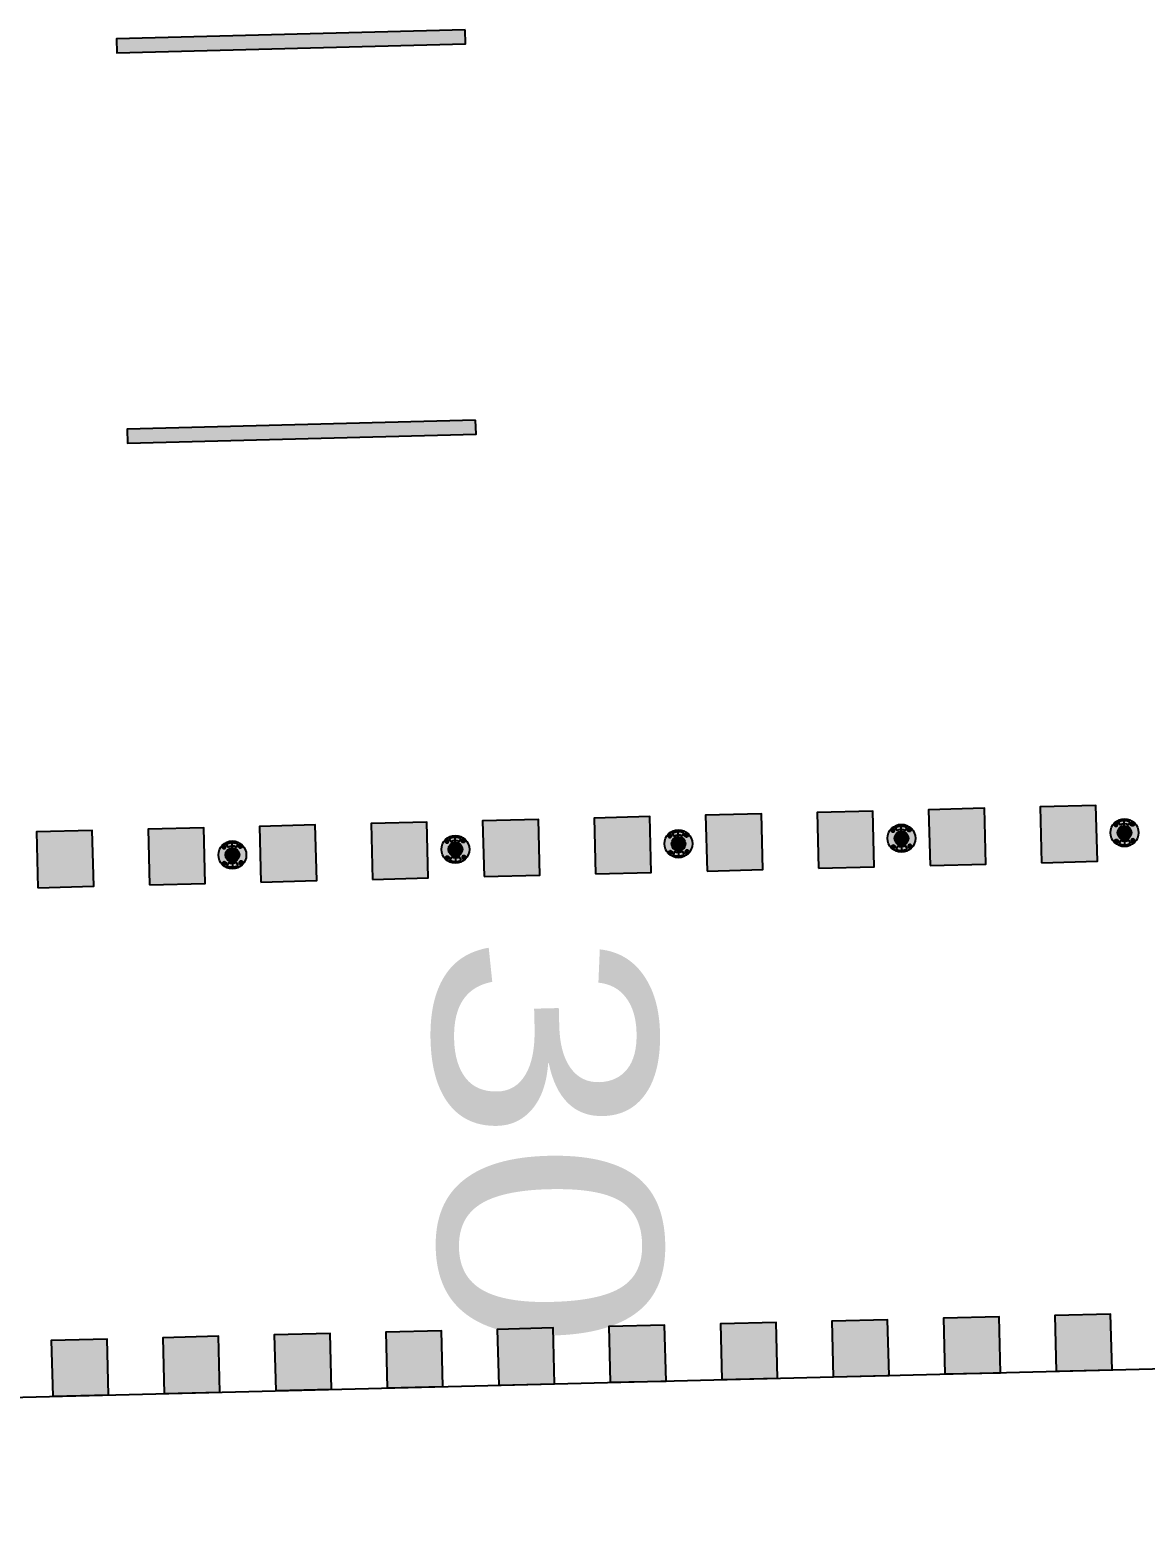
# Model space of a CAD drawing. Header units: metres. Extents: x 668617 to 675126, y 2286318 to 2293677.
# Drawn here: x 669534.01 to 669542.01, y 2287211.24 to 2287221.97 of the extents above; entities that cross this region are included whole.
import ezdxf
from ezdxf.enums import TextEntityAlignment as Align

# ---------------------------------------------------------------- set-up
doc = ezdxf.new("R2010")
doc.units = ezdxf.units.M
doc.header["$MEASUREMENT"] = 0
for name, color, linetype in [('DMTG-B-CuadrosVerdes', 94, 'Continuous'), ('DMTG-M-VIALETON', 92, 'Continuous'), ('DMTG-PB-BANQUETAS', 251, 'Continuous'), ('DMTG-SH-LEYENDA VELOCIDAD', 252, 'Continuous'), ('DMTG-SH-LINEA DISCONTINUA', 252, 'Continuous')]:
    doc.layers.add(name, color=color, linetype=linetype)
doc.styles.add('Arial', font='arial.ttf')

# ---------------------------------------------------------------- blocks, each defined once
blk = doc.blocks.new('*U210')
h = blk.add_hatch(color=256)
h.dxf.hatch_style = 1
h.paths.add_polyline_path([(15.988, 3.636), (16.388, 3.636), (16.388, 4.036), (15.988, 4.036)])
h = blk.add_hatch(color=256)
h.dxf.hatch_style = 1
h.paths.add_polyline_path([(15.988, 3.636), (16.388, 3.636), (16.388, 4.036), (15.988, 4.036)])
h = blk.add_hatch(color=256)
h.dxf.hatch_style = 1
h.paths.add_polyline_path([(16.788, 3.636), (17.188, 3.635), (17.188, 4.035), (16.788, 4.036)])
h = blk.add_hatch(color=256)
h.dxf.hatch_style = 1
h.paths.add_polyline_path([(16.788, 3.636), (17.188, 3.635), (17.188, 4.035), (16.788, 4.036)])
h = blk.add_hatch(color=256)
h.dxf.hatch_style = 1
h.paths.add_polyline_path([(17.588, 3.635), (17.988, 3.635), (17.988, 4.035), (17.588, 4.035)])
h = blk.add_hatch(color=256)
h.dxf.hatch_style = 1
h.paths.add_polyline_path([(17.588, 3.635), (17.988, 3.635), (17.988, 4.035), (17.588, 4.035)])
h = blk.add_hatch(color=256)
h.dxf.hatch_style = 1
h.paths.add_polyline_path([(18.388, 3.634), (18.788, 3.634), (18.788, 4.034), (18.388, 4.034)])
h = blk.add_hatch(color=256)
h.dxf.hatch_style = 1
h.paths.add_polyline_path([(18.388, 3.634), (18.788, 3.634), (18.788, 4.034), (18.388, 4.034)])
h = blk.add_hatch(color=256)
h.dxf.hatch_style = 1
h.paths.add_polyline_path([(19.188, 3.634), (19.588, 3.633), (19.588, 4.033), (19.188, 4.034)])
h = blk.add_hatch(color=256)
h.dxf.hatch_style = 1
h.paths.add_polyline_path([(19.188, 3.634), (19.588, 3.633), (19.588, 4.033), (19.188, 4.034)])
h = blk.add_hatch(color=256)
h.dxf.hatch_style = 1
h.paths.add_polyline_path([(19.988, 3.633), (20.388, 3.633), (20.388, 4.033), (19.988, 4.033)])
h = blk.add_hatch(color=256)
h.dxf.hatch_style = 1
h.paths.add_polyline_path([(19.988, 3.633), (20.388, 3.633), (20.388, 4.033), (19.988, 4.033)])
h = blk.add_hatch(color=256)
h.dxf.hatch_style = 1
h.paths.add_polyline_path([(20.788, 3.632), (21.188, 3.632), (21.188, 4.032), (20.788, 4.032)])
h = blk.add_hatch(color=256)
h.dxf.hatch_style = 1
h.paths.add_polyline_path([(20.788, 3.632), (21.188, 3.632), (21.188, 4.032), (20.788, 4.032)])
h = blk.add_hatch(color=256)
h.dxf.hatch_style = 1
h.paths.add_polyline_path([(21.588, 3.632), (21.988, 3.631), (21.988, 4.031), (21.588, 4.032)])
h = blk.add_hatch(color=256)
h.dxf.hatch_style = 1
h.paths.add_polyline_path([(21.588, 3.632), (21.988, 3.631), (21.988, 4.031), (21.588, 4.032)])
h = blk.add_hatch(color=256)
h.dxf.hatch_style = 1
h.paths.add_polyline_path([(22.388, 3.631), (22.788, 3.631), (22.788, 4.031), (22.388, 4.031)])
h = blk.add_hatch(color=256)
h.dxf.hatch_style = 1
h.paths.add_polyline_path([(22.388, 3.631), (22.788, 3.631), (22.788, 4.031), (22.388, 4.031)])
h = blk.add_hatch(color=256)
h.dxf.hatch_style = 1
h.paths.add_polyline_path([(23.188, 3.63), (23.588, 3.63), (23.588, 4.03), (23.188, 4.03)])
h = blk.add_hatch(color=256)
h.dxf.hatch_style = 1
h.paths.add_polyline_path([(23.188, 3.63), (23.588, 3.63), (23.588, 4.03), (23.188, 4.03)])
h = blk.add_hatch(color=256)
h.dxf.hatch_style = 1
h.paths.add_polyline_path([(16, -0.013), (16.4, -0.013), (16.4, 0.387), (16, 0.387)])
h = blk.add_hatch(color=256)
h.dxf.hatch_style = 1
h.paths.add_polyline_path([(16, -0.013), (16.4, -0.013), (16.4, 0.387), (16, 0.387)])
h = blk.add_hatch(color=256)
h.dxf.hatch_style = 1
h.paths.add_polyline_path([(16.8, -0.014), (17.2, -0.014), (17.2, 0.386), (16.8, 0.386)])
h = blk.add_hatch(color=256)
h.dxf.hatch_style = 1
h.paths.add_polyline_path([(16.8, -0.014), (17.2, -0.014), (17.2, 0.386), (16.8, 0.386)])
h = blk.add_hatch(color=256)
h.dxf.hatch_style = 1
h.paths.add_polyline_path([(17.6, -0.014), (18, -0.015), (18, 0.385), (17.6, 0.386)])
h = blk.add_hatch(color=256)
h.dxf.hatch_style = 1
h.paths.add_polyline_path([(17.6, -0.014), (18, -0.015), (18, 0.385), (17.6, 0.386)])
h = blk.add_hatch(color=256)
h.dxf.hatch_style = 1
h.paths.add_polyline_path([(18.4, -0.015), (18.8, -0.015), (18.8, 0.385), (18.4, 0.385)])
h = blk.add_hatch(color=256)
h.dxf.hatch_style = 1
h.paths.add_polyline_path([(18.4, -0.015), (18.8, -0.015), (18.8, 0.385), (18.4, 0.385)])
h = blk.add_hatch(color=256)
h.dxf.hatch_style = 1
h.paths.add_polyline_path([(19.2, -0.016), (19.6, -0.016), (19.6, 0.384), (19.2, 0.384)])
h = blk.add_hatch(color=256)
h.dxf.hatch_style = 1
h.paths.add_polyline_path([(19.2, -0.016), (19.6, -0.016), (19.6, 0.384), (19.2, 0.384)])
h = blk.add_hatch(color=256)
h.dxf.hatch_style = 1
h.paths.add_polyline_path([(20, -0.016), (20.4, -0.017), (20.4, 0.383), (20, 0.384)])
h = blk.add_hatch(color=256)
h.dxf.hatch_style = 1
h.paths.add_polyline_path([(20, -0.016), (20.4, -0.017), (20.4, 0.383), (20, 0.384)])
h = blk.add_hatch(color=256)
h.dxf.hatch_style = 1
h.paths.add_polyline_path([(20.8, -0.017), (21.2, -0.017), (21.2, 0.383), (20.8, 0.383)])
h = blk.add_hatch(color=256)
h.dxf.hatch_style = 1
h.paths.add_polyline_path([(20.8, -0.017), (21.2, -0.017), (21.2, 0.383), (20.8, 0.383)])
h = blk.add_hatch(color=256)
h.dxf.hatch_style = 1
h.paths.add_polyline_path([(21.6, -0.018), (22, -0.018), (22, 0.382), (21.6, 0.382)])
h = blk.add_hatch(color=256)
h.dxf.hatch_style = 1
h.paths.add_polyline_path([(21.6, -0.018), (22, -0.018), (22, 0.382), (21.6, 0.382)])
h = blk.add_hatch(color=256)
h.dxf.hatch_style = 1
h.paths.add_polyline_path([(22.4, -0.018), (22.8, -0.019), (22.8, 0.381), (22.4, 0.382)])
h = blk.add_hatch(color=256)
h.dxf.hatch_style = 1
h.paths.add_polyline_path([(22.4, -0.018), (22.8, -0.019), (22.8, 0.381), (22.4, 0.382)])
h = blk.add_hatch(color=256)
h.dxf.hatch_style = 1
h.paths.add_polyline_path([(23.2, -0.019), (23.6, -0.019), (23.6, 0.381), (23.2, 0.381)])
h = blk.add_hatch(color=256)
h.dxf.hatch_style = 1
h.paths.add_polyline_path([(23.2, -0.019), (23.6, -0.019), (23.6, 0.381), (23.2, 0.381)])
for points in [[(15.988, 3.636), (16.388, 3.636), (16.388, 4.036), (15.988, 4.036)], [(15.988, 3.636), (16.388, 3.636), (16.388, 4.036), (15.988, 4.036)], [(16.788, 3.636), (17.188, 3.635), (17.188, 4.035), (16.788, 4.036)], [(16.788, 3.636), (17.188, 3.635), (17.188, 4.035), (16.788, 4.036)], [(17.588, 3.635), (17.988, 3.635), (17.988, 4.035), (17.588, 4.035)], [(17.588, 3.635), (17.988, 3.635), (17.988, 4.035), (17.588, 4.035)], [(18.388, 3.634), (18.788, 3.634), (18.788, 4.034), (18.388, 4.034)], [(18.388, 3.634), (18.788, 3.634), (18.788, 4.034), (18.388, 4.034)], [(19.188, 3.634), (19.588, 3.633), (19.588, 4.033), (19.188, 4.034)], [(19.188, 3.634), (19.588, 3.633), (19.588, 4.033), (19.188, 4.034)], [(19.988, 3.633), (20.388, 3.633), (20.388, 4.033), (19.988, 4.033)], [(19.988, 3.633), (20.388, 3.633), (20.388, 4.033), (19.988, 4.033)], [(20.788, 3.632), (21.188, 3.632), (21.188, 4.032), (20.788, 4.032)], [(20.788, 3.632), (21.188, 3.632), (21.188, 4.032), (20.788, 4.032)], [(21.588, 3.632), (21.988, 3.631), (21.988, 4.031), (21.588, 4.032)], [(21.588, 3.632), (21.988, 3.631), (21.988, 4.031), (21.588, 4.032)], [(22.388, 3.631), (22.788, 3.631), (22.788, 4.031), (22.388, 4.031)], [(22.388, 3.631), (22.788, 3.631), (22.788, 4.031), (22.388, 4.031)], [(23.188, 3.63), (23.588, 3.63), (23.588, 4.03), (23.188, 4.03)], [(23.188, 3.63), (23.588, 3.63), (23.588, 4.03), (23.188, 4.03)], [(16, -0.013), (16.4, -0.013), (16.4, 0.387), (16, 0.387)], [(16, -0.013), (16.4, -0.013), (16.4, 0.387), (16, 0.387)], [(16.8, -0.014), (17.2, -0.014), (17.2, 0.386), (16.8, 0.386)], [(16.8, -0.014), (17.2, -0.014), (17.2, 0.386), (16.8, 0.386)], [(17.6, -0.014), (18, -0.015), (18, 0.385), (17.6, 0.386)], [(17.6, -0.014), (18, -0.015), (18, 0.385), (17.6, 0.386)], [(18.4, -0.015), (18.8, -0.015), (18.8, 0.385), (18.4, 0.385)], [(18.4, -0.015), (18.8, -0.015), (18.8, 0.385), (18.4, 0.385)], [(19.2, -0.016), (19.6, -0.016), (19.6, 0.384), (19.2, 0.384)], [(19.2, -0.016), (19.6, -0.016), (19.6, 0.384), (19.2, 0.384)], [(20, -0.016), (20.4, -0.017), (20.4, 0.383), (20, 0.384)], [(20, -0.016), (20.4, -0.017), (20.4, 0.383), (20, 0.384)], [(20.8, -0.017), (21.2, -0.017), (21.2, 0.383), (20.8, 0.383)], [(20.8, -0.017), (21.2, -0.017), (21.2, 0.383), (20.8, 0.383)], [(21.6, -0.018), (22, -0.018), (22, 0.382), (21.6, 0.382)], [(21.6, -0.018), (22, -0.018), (22, 0.382), (21.6, 0.382)], [(22.4, -0.018), (22.8, -0.019), (22.8, 0.381), (22.4, 0.382)], [(22.4, -0.018), (22.8, -0.019), (22.8, 0.381), (22.4, 0.382)], [(23.2, -0.019), (23.6, -0.019), (23.6, 0.381), (23.2, 0.381)], [(23.2, -0.019), (23.6, -0.019), (23.6, 0.381), (23.2, 0.381)]]:
    blk.add_lwpolyline(points, close=True)
blk = doc.blocks.new('*U94')
at = {"true_color": 0x58ba48}
h = blk.add_hatch(color=85, dxfattribs=at)
h.dxf.hatch_style = 1
h.paths.add_polyline_path([(30.195, 10.987, 1), (30.295, 10.987, 1)], flags=0)
h.paths.add_polyline_path([(30.194, 11.056), (30.184, 11.066, 0.062746), (30.166, 11.049), (30.177, 11.038, 0.413879), (30.194, 11.038, 0.414549)], flags=17)
h.paths.add_polyline_path([(30.192, 11.047, -1), (30.179, 11.047, -1)], flags=16)
h.paths.add_polyline_path([(30.195, 10.987, 1), (30.295, 10.987, 1)], flags=16)
h.paths.add_polyline_path([(30.306, 11.066), (30.295, 11.055, 0.413879), (30.295, 11.038, 0.414549), (30.313, 11.038), (30.324, 11.049, 0.062746)], flags=17)
h.paths.add_polyline_path([(30.31, 11.047, -1), (30.298, 11.047, -1)], flags=16)
h.paths.add_polyline_path([(30.324, 10.926), (30.313, 10.937, 0.413879), (30.295, 10.937, 0.414549), (30.295, 10.919), (30.306, 10.908, 0.062746)], flags=17)
h.paths.add_polyline_path([(30.298, 10.928, -1), (30.31, 10.928, -1)], flags=16)
h.paths.add_polyline_path([(30.194, 10.937, 0.414549), (30.177, 10.937), (30.166, 10.926, 0.062746), (30.183, 10.908), (30.194, 10.919, 0.413879)], flags=17)
h.paths.add_polyline_path([(30.179, 10.928, -1), (30.192, 10.928, -1)], flags=16)
h.paths.add_polyline_path([(30.324, 11.049), (30.313, 11.038, -0.414549), (30.295, 11.038, -0.413879), (30.295, 11.055), (30.306, 11.066, 0.342564), (30.184, 11.066), (30.194, 11.056, -0.414549), (30.194, 11.038, -0.413879), (30.177, 11.038), (30.166, 11.049, 0.166532), (30.145, 10.987, 0.166532), (30.166, 10.926), (30.177, 10.937, -0.414549), (30.194, 10.937, -0.413879), (30.194, 10.919), (30.183, 10.908, 0.342564), (30.306, 10.908), (30.295, 10.919, -0.414549), (30.295, 10.937, -0.413879), (30.313, 10.937), (30.324, 10.926, 0.166532), (30.345, 10.987, 0.166532)])
h.paths.add_polyline_path([(30.295, 10.987, -1), (30.195, 10.987, -1)], flags=0)
h.paths.add_polyline_path([(30.274, 11.043, 0.245947), (30.216, 11.043), (30.204, 11.065, -0.245947), (30.286, 11.065)], flags=16)
h.paths.add_polyline_path([(30.274, 10.932), (30.285, 10.91, -0.245947), (30.204, 10.91), (30.216, 10.932, 0.245947)], flags=16)
at = {"true_color": 0xc7c8ca}
h = blk.add_hatch(color=9, dxfattribs=at)
h.dxf.hatch_style = 1
h.paths.add_polyline_path([(30.286, 11.065, 0.245947), (30.204, 11.065), (30.216, 11.043, -0.245947), (30.274, 11.043)])
h.paths.add_polyline_path([(30.285, 10.91), (30.274, 10.932, -0.245947), (30.216, 10.932), (30.204, 10.91, 0.245947)])
at = {"true_color": 0x58ba48}
h = blk.add_hatch(color=85, dxfattribs=at)
h.dxf.hatch_style = 1
h.paths.add_polyline_path([(31.795, 10.986, 1), (31.895, 10.986, 1)], flags=0)
h.paths.add_polyline_path([(31.794, 11.054), (31.784, 11.065, 0.062746), (31.766, 11.047), (31.777, 11.037, 0.413879), (31.794, 11.037, 0.414549)], flags=17)
h.paths.add_polyline_path([(31.792, 11.045, -1), (31.779, 11.045, -1)], flags=16)
h.paths.add_polyline_path([(31.795, 10.986, 1), (31.895, 10.986, 1)], flags=16)
h.paths.add_polyline_path([(31.906, 11.065), (31.895, 11.054, 0.413879), (31.895, 11.037, 0.414549), (31.913, 11.037), (31.924, 11.047, 0.062746)], flags=17)
h.paths.add_polyline_path([(31.91, 11.045, -1), (31.898, 11.045, -1)], flags=16)
h.paths.add_polyline_path([(31.924, 10.925), (31.913, 10.935, 0.413879), (31.895, 10.935, 0.414549), (31.895, 10.918), (31.906, 10.907, 0.062746)], flags=17)
h.paths.add_polyline_path([(31.898, 10.927, -1), (31.91, 10.927, -1)], flags=16)
h.paths.add_polyline_path([(31.794, 10.936, 0.414549), (31.777, 10.936), (31.766, 10.925, 0.062746), (31.783, 10.907), (31.794, 10.918, 0.413879)], flags=17)
h.paths.add_polyline_path([(31.779, 10.927, -1), (31.792, 10.927, -1)], flags=16)
h.paths.add_polyline_path([(31.924, 11.047), (31.913, 11.037, -0.414549), (31.895, 11.037, -0.413879), (31.895, 11.054), (31.906, 11.065, 0.342564), (31.784, 11.065), (31.794, 11.054, -0.414549), (31.794, 11.037, -0.413879), (31.777, 11.037), (31.766, 11.047, 0.166532), (31.745, 10.986, 0.166532), (31.766, 10.925), (31.777, 10.936, -0.414549), (31.794, 10.936, -0.413879), (31.794, 10.918), (31.783, 10.907, 0.342564), (31.906, 10.907), (31.895, 10.918, -0.414549), (31.895, 10.935, -0.413879), (31.913, 10.935), (31.924, 10.925, 0.166532), (31.945, 10.986, 0.166532)])
h.paths.add_polyline_path([(31.895, 10.986, -1), (31.795, 10.986, -1)], flags=0)
h.paths.add_polyline_path([(31.874, 11.041, 0.245947), (31.816, 11.041), (31.804, 11.064, -0.245947), (31.886, 11.064)], flags=16)
h.paths.add_polyline_path([(31.874, 10.931), (31.885, 10.908, -0.245947), (31.804, 10.909), (31.816, 10.931, 0.245947)], flags=16)
at = {"true_color": 0xc7c8ca}
h = blk.add_hatch(color=9, dxfattribs=at)
h.dxf.hatch_style = 1
h.paths.add_polyline_path([(31.886, 11.064, 0.245947), (31.804, 11.064), (31.816, 11.041, -0.245947), (31.874, 11.041)])
h.paths.add_polyline_path([(31.885, 10.908), (31.874, 10.931, -0.245947), (31.816, 10.931), (31.804, 10.909, 0.245947)])
at = {"true_color": 0x58ba48}
h = blk.add_hatch(color=85, dxfattribs=at)
h.dxf.hatch_style = 1
h.paths.add_polyline_path([(33.395, 10.985, 1), (33.495, 10.985, 1)], flags=0)
h.paths.add_polyline_path([(33.394, 11.053), (33.384, 11.064, 0.062746), (33.366, 11.046), (33.377, 11.035, 0.413879), (33.394, 11.035, 0.414549)], flags=17)
h.paths.add_polyline_path([(33.392, 11.044, -1), (33.379, 11.044, -1)], flags=16)
h.paths.add_polyline_path([(33.395, 10.985, 1), (33.495, 10.985, 1)], flags=16)
h.paths.add_polyline_path([(33.506, 11.064), (33.495, 11.053, 0.413879), (33.495, 11.035, 0.414549), (33.513, 11.035), (33.524, 11.046, 0.062746)], flags=17)
h.paths.add_polyline_path([(33.51, 11.044, -1), (33.498, 11.044, -1)], flags=16)
h.paths.add_polyline_path([(33.524, 10.923), (33.513, 10.934, 0.413879), (33.495, 10.934, 0.414549), (33.495, 10.916), (33.506, 10.906, 0.062746)], flags=17)
h.paths.add_polyline_path([(33.498, 10.925, -1), (33.51, 10.925, -1)], flags=16)
h.paths.add_polyline_path([(33.394, 10.934, 0.414549), (33.377, 10.934), (33.366, 10.923, 0.062746), (33.383, 10.906), (33.394, 10.917, 0.413879)], flags=17)
h.paths.add_polyline_path([(33.379, 10.925, -1), (33.392, 10.925, -1)], flags=16)
h.paths.add_polyline_path([(33.524, 11.046), (33.513, 11.035, -0.414549), (33.495, 11.035, -0.413879), (33.495, 11.053), (33.506, 11.064, 0.342564), (33.384, 11.064), (33.394, 11.053, -0.414549), (33.394, 11.035, -0.413879), (33.377, 11.035), (33.366, 11.046, 0.166532), (33.345, 10.985, 0.166532), (33.366, 10.923), (33.377, 10.934, -0.414549), (33.394, 10.934, -0.413879), (33.394, 10.917), (33.383, 10.906, 0.342564), (33.506, 10.906), (33.495, 10.916, -0.414549), (33.495, 10.934, -0.413879), (33.513, 10.934), (33.524, 10.923, 0.166532), (33.545, 10.985, 0.166532)])
h.paths.add_polyline_path([(33.495, 10.985, -1), (33.395, 10.985, -1)], flags=0)
h.paths.add_polyline_path([(33.474, 11.04, 0.245947), (33.416, 11.04), (33.404, 11.062, -0.245947), (33.486, 11.062)], flags=16)
h.paths.add_polyline_path([(33.474, 10.929), (33.485, 10.907, -0.245947), (33.404, 10.907), (33.416, 10.929, 0.245947)], flags=16)
at = {"true_color": 0xc7c8ca}
h = blk.add_hatch(color=9, dxfattribs=at)
h.dxf.hatch_style = 1
h.paths.add_polyline_path([(33.486, 11.062, 0.245947), (33.404, 11.062), (33.416, 11.04, -0.245947), (33.474, 11.04)])
h.paths.add_polyline_path([(33.485, 10.907), (33.474, 10.929, -0.245947), (33.416, 10.929), (33.404, 10.907, 0.245947)])
at = {"true_color": 0x58ba48}
h = blk.add_hatch(color=85, dxfattribs=at)
h.dxf.hatch_style = 1
h.paths.add_polyline_path([(34.995, 10.984, 1), (35.095, 10.983, 1)], flags=0)
h.paths.add_polyline_path([(34.994, 11.052), (34.984, 11.063, 0.062746), (34.966, 11.045), (34.977, 11.034, 0.413879), (34.994, 11.034, 0.414549)], flags=17)
h.paths.add_polyline_path([(34.992, 11.043, -1), (34.979, 11.043, -1)], flags=16)
h.paths.add_polyline_path([(34.995, 10.984, 1), (35.095, 10.983, 1)], flags=16)
h.paths.add_polyline_path([(35.106, 11.062), (35.095, 11.052, 0.413879), (35.095, 11.034, 0.414549), (35.113, 11.034), (35.124, 11.045, 0.062746)], flags=17)
h.paths.add_polyline_path([(35.11, 11.043, -1), (35.098, 11.043, -1)], flags=16)
h.paths.add_polyline_path([(35.124, 10.922), (35.113, 10.933, 0.413879), (35.095, 10.933, 0.414549), (35.095, 10.915), (35.106, 10.904, 0.062746)], flags=17)
h.paths.add_polyline_path([(35.098, 10.924, -1), (35.11, 10.924, -1)], flags=16)
h.paths.add_polyline_path([(34.994, 10.933, 0.414549), (34.977, 10.933), (34.966, 10.922, 0.062746), (34.983, 10.905), (34.994, 10.915, 0.413879)], flags=17)
h.paths.add_polyline_path([(34.979, 10.924, -1), (34.992, 10.924, -1)], flags=16)
h.paths.add_polyline_path([(35.124, 11.045), (35.113, 11.034, -0.414549), (35.095, 11.034, -0.413879), (35.095, 11.052), (35.106, 11.062, 0.342564), (34.984, 11.063), (34.994, 11.052, -0.414549), (34.994, 11.034, -0.413879), (34.977, 11.034), (34.966, 11.045, 0.166532), (34.945, 10.984, 0.166532), (34.966, 10.922), (34.977, 10.933, -0.414549), (34.994, 10.933, -0.413879), (34.994, 10.915), (34.983, 10.905, 0.342564), (35.106, 10.904), (35.095, 10.915, -0.414549), (35.095, 10.933, -0.413879), (35.113, 10.933), (35.124, 10.922, 0.166532), (35.145, 10.983, 0.166532)])
h.paths.add_polyline_path([(35.095, 10.983, -1), (34.995, 10.984, -1)], flags=0)
h.paths.add_polyline_path([(35.074, 11.039, 0.245947), (35.016, 11.039), (35.004, 11.061, -0.245947), (35.086, 11.061)], flags=16)
h.paths.add_polyline_path([(35.074, 10.928), (35.085, 10.906, -0.245947), (35.004, 10.906), (35.016, 10.928, 0.245947)], flags=16)
at = {"true_color": 0xc7c8ca}
h = blk.add_hatch(color=9, dxfattribs=at)
h.dxf.hatch_style = 1
h.paths.add_polyline_path([(35.086, 11.061, 0.245947), (35.004, 11.061), (35.016, 11.039, -0.245947), (35.074, 11.039)])
h.paths.add_polyline_path([(35.085, 10.906), (35.074, 10.928, -0.245947), (35.016, 10.928), (35.004, 10.906, 0.245947)])
at = {"true_color": 0x58ba48}
h = blk.add_hatch(color=85, dxfattribs=at)
h.dxf.hatch_style = 1
h.paths.add_polyline_path([(36.595, 10.982, 1), (36.695, 10.982, 1)], flags=0)
h.paths.add_polyline_path([(36.594, 11.05), (36.584, 11.061, 0.062746), (36.566, 11.044), (36.577, 11.033, 0.413879), (36.594, 11.033, 0.414549)], flags=17)
h.paths.add_polyline_path([(36.592, 11.042, -1), (36.579, 11.042, -1)], flags=16)
h.paths.add_polyline_path([(36.595, 10.982, 1), (36.695, 10.982, 1)], flags=16)
h.paths.add_polyline_path([(36.706, 11.061), (36.695, 11.05, 0.413879), (36.695, 11.033, 0.414549), (36.713, 11.033), (36.724, 11.043, 0.062746)], flags=17)
h.paths.add_polyline_path([(36.71, 11.042, -1), (36.698, 11.042, -1)], flags=16)
h.paths.add_polyline_path([(36.724, 10.921), (36.713, 10.932, 0.413879), (36.695, 10.932, 0.414549), (36.695, 10.914), (36.706, 10.903, 0.062746)], flags=17)
h.paths.add_polyline_path([(36.698, 10.923, -1), (36.71, 10.923, -1)], flags=16)
h.paths.add_polyline_path([(36.594, 10.932, 0.414549), (36.577, 10.932), (36.566, 10.921, 0.062746), (36.583, 10.903), (36.594, 10.914, 0.413879)], flags=17)
h.paths.add_polyline_path([(36.579, 10.923, -1), (36.592, 10.923, -1)], flags=16)
h.paths.add_polyline_path([(36.724, 11.043), (36.713, 11.033, -0.414549), (36.695, 11.033, -0.413879), (36.695, 11.05), (36.706, 11.061, 0.342564), (36.584, 11.061), (36.594, 11.05, -0.414549), (36.594, 11.033, -0.413879), (36.577, 11.033), (36.566, 11.044, 0.166532), (36.545, 10.982, 0.166532), (36.566, 10.921), (36.577, 10.932, -0.414549), (36.594, 10.932, -0.413879), (36.594, 10.914), (36.583, 10.903, 0.342564), (36.706, 10.903), (36.695, 10.914, -0.414549), (36.695, 10.932, -0.413879), (36.713, 10.932), (36.724, 10.921, 0.166532), (36.745, 10.982, 0.166532)])
h.paths.add_polyline_path([(36.695, 10.982, -1), (36.595, 10.982, -1)], flags=0)
h.paths.add_polyline_path([(36.674, 11.038, 0.245947), (36.616, 11.038), (36.604, 11.06, -0.245947), (36.686, 11.06)], flags=16)
h.paths.add_polyline_path([(36.674, 10.927), (36.685, 10.905, -0.245947), (36.604, 10.905), (36.616, 10.927, 0.245947)], flags=16)
at = {"true_color": 0xc7c8ca}
h = blk.add_hatch(color=9, dxfattribs=at)
h.dxf.hatch_style = 1
h.paths.add_polyline_path([(36.686, 11.06, 0.245947), (36.604, 11.06), (36.616, 11.038, -0.245947), (36.674, 11.038)])
h.paths.add_polyline_path([(36.685, 10.905), (36.674, 10.927, -0.245947), (36.616, 10.927), (36.604, 10.905, 0.245947)])
at = {"true_color": 0x58ba48}
h = blk.add_hatch(color=85, dxfattribs=at)
h.dxf.hatch_style = 1
h.paths.add_polyline_path([(30.195, 10.987, 1), (30.295, 10.987, 1)])
h = blk.add_hatch(color=85, dxfattribs=at)
h.dxf.hatch_style = 1
h.paths.add_polyline_path([(31.795, 10.986, 1), (31.895, 10.986, 1)])
h = blk.add_hatch(color=85, dxfattribs=at)
h.dxf.hatch_style = 1
h.paths.add_polyline_path([(33.395, 10.985, 1), (33.495, 10.985, 1)])
h = blk.add_hatch(color=85, dxfattribs=at)
h.dxf.hatch_style = 1
h.paths.add_polyline_path([(34.995, 10.984, 1), (35.095, 10.983, 1)])
h = blk.add_hatch(color=85, dxfattribs=at)
h.dxf.hatch_style = 1
h.paths.add_polyline_path([(36.595, 10.982, 1), (36.695, 10.982, 1)])
at = {"color": 18, "true_color": 0x000000}
for points in [[(30.194, 11.056), (30.184, 11.066, 0.062746), (30.166, 11.049), (30.177, 11.038, 0.413879), (30.194, 11.038, 0.414549)], [(30.286, 11.065), (30.274, 11.043, 0.245947), (30.216, 11.043), (30.204, 11.065, -0.245947)], [(30.295, 11.056), (30.306, 11.066, -0.062746), (30.324, 11.049), (30.313, 11.038, -0.413879), (30.295, 11.038, -0.414549)], [(31.794, 11.054), (31.784, 11.065, 0.062746), (31.766, 11.047), (31.777, 11.037, 0.413879), (31.794, 11.037, 0.414549)], [(31.886, 11.064), (31.874, 11.041, 0.245947), (31.816, 11.041), (31.804, 11.064, -0.245947)], [(31.895, 11.054), (31.906, 11.065, -0.062746), (31.924, 11.047), (31.913, 11.037, -0.413879), (31.895, 11.037, -0.414549)], [(33.394, 11.053), (33.384, 11.064, 0.062746), (33.366, 11.046), (33.377, 11.035, 0.413879), (33.394, 11.035, 0.414549)], [(33.486, 11.062), (33.474, 11.04, 0.245947), (33.416, 11.04), (33.404, 11.062, -0.245947)], [(33.495, 11.053), (33.506, 11.064, -0.062746), (33.524, 11.046), (33.513, 11.035, -0.413879), (33.495, 11.035, -0.414549)], [(34.994, 11.052), (34.984, 11.063, 0.062746), (34.966, 11.045), (34.977, 11.034, 0.413879), (34.994, 11.034, 0.414549)], [(35.086, 11.061), (35.074, 11.039, 0.245947), (35.016, 11.039), (35.004, 11.061, -0.245947)], [(35.095, 11.052), (35.106, 11.062, -0.062746), (35.124, 11.045), (35.113, 11.034, -0.413879), (35.095, 11.034, -0.414549)], [(36.594, 11.05), (36.584, 11.061, 0.062746), (36.566, 11.044), (36.577, 11.033, 0.413879), (36.594, 11.033, 0.414549)], [(36.686, 11.06), (36.674, 11.038, 0.245947), (36.616, 11.038), (36.604, 11.06, -0.245947)], [(36.695, 11.05), (36.706, 11.061, -0.062746), (36.724, 11.043), (36.713, 11.033, -0.413879), (36.695, 11.033, -0.414549)], [(30.194, 10.919), (30.183, 10.908, -0.062746), (30.166, 10.926), (30.177, 10.937, -0.413879), (30.194, 10.937, -0.414549)], [(30.285, 10.91), (30.274, 10.932, -0.245947), (30.216, 10.932), (30.204, 10.91, 0.245947)], [(30.295, 10.919), (30.306, 10.908, 0.062746), (30.324, 10.926), (30.313, 10.937, 0.413879), (30.295, 10.937, 0.414549)], [(31.794, 10.918), (31.783, 10.907, -0.062746), (31.766, 10.925), (31.777, 10.936, -0.413879), (31.794, 10.936, -0.414549)], [(31.885, 10.908), (31.874, 10.931, -0.245947), (31.816, 10.931), (31.804, 10.909, 0.245947)], [(31.895, 10.918), (31.906, 10.907, 0.062746), (31.924, 10.925), (31.913, 10.935, 0.413879), (31.895, 10.935, 0.414549)], [(33.394, 10.917), (33.383, 10.906, -0.062746), (33.366, 10.923), (33.377, 10.934, -0.413879), (33.394, 10.934, -0.414549)], [(33.485, 10.907), (33.474, 10.929, -0.245947), (33.416, 10.929), (33.404, 10.907, 0.245947)], [(33.495, 10.916), (33.506, 10.906, 0.062746), (33.524, 10.923), (33.513, 10.934, 0.413879), (33.495, 10.934, 0.414549)], [(34.994, 10.915), (34.983, 10.905, -0.062746), (34.966, 10.922), (34.977, 10.933, -0.413879), (34.994, 10.933, -0.414549)], [(35.085, 10.906), (35.074, 10.928, -0.245947), (35.016, 10.928), (35.004, 10.906, 0.245947)], [(35.095, 10.915), (35.106, 10.904, 0.062746), (35.124, 10.922), (35.113, 10.933, 0.413879), (35.095, 10.933, 0.414549)], [(36.594, 10.914), (36.583, 10.903, -0.062746), (36.566, 10.921), (36.577, 10.932, -0.413879), (36.594, 10.932, -0.414549)], [(36.685, 10.905), (36.674, 10.927, -0.245947), (36.616, 10.927), (36.604, 10.905, 0.245947)], [(36.695, 10.914), (36.706, 10.903, 0.062746), (36.724, 10.921), (36.713, 10.932, 0.413879), (36.695, 10.932, 0.414549)]]:
    blk.add_lwpolyline(points, format="xyb", close=True, dxfattribs=at)
for points in [[(30.245, 10.887), (30.245, 11.087)], [(31.845, 10.886), (31.845, 11.086)], [(33.445, 10.885), (33.445, 11.085)], [(35.045, 10.883), (35.045, 11.083)], [(36.645, 10.882), (36.645, 11.082)]]:
    blk.add_lwpolyline(points)
for centre, radius in [((30.245, 10.987), 0.1), ((31.845, 10.986), 0.1), ((33.445, 10.985), 0.1), ((35.045, 10.983), 0.1), ((36.645, 10.982), 0.1), ((30.186, 11.047), 0.00613), ((30.245, 10.987), 0.05), ((30.304, 11.047), 0.00613), ((31.786, 11.045), 0.00613), ((31.845, 10.986), 0.05), ((31.904, 11.045), 0.00613), ((33.386, 11.044), 0.00613), ((33.445, 10.985), 0.05), ((33.504, 11.044), 0.00613), ((34.986, 11.043), 0.00613), ((35.045, 10.983), 0.05), ((35.104, 11.043), 0.00613), ((36.586, 11.042), 0.00613), ((36.645, 10.982), 0.05), ((36.704, 11.042), 0.00613), ((30.185, 10.928), 0.00613), ((30.304, 10.928), 0.00613), ((31.785, 10.927), 0.00613), ((31.904, 10.927), 0.00613), ((33.385, 10.925), 0.00613), ((33.504, 10.925), 0.00613), ((34.985, 10.924), 0.00613), ((35.104, 10.924), 0.00613), ((36.585, 10.923), 0.00613), ((36.704, 10.923), 0.00613)]:
    blk.add_circle(centre, radius, dxfattribs=at)
blk = doc.blocks.new('*U204')
at = {"layer": 'DMTG-SH-LEYENDA VELOCIDAD', "style": 'Arial', "width": 0.538005}
blk.add_text('MAX', height=1.6, rotation=0.104, dxfattribs=at).set_placement((-0.086, 7.915), (2.52, 7.919), align=Align.FIT)
at = {"layer": 'DMTG-SH-LEYENDA VELOCIDAD', "style": 'Arial', "width": 0.593132}
blk.add_attdef('VEL', text='', height=1.6, dxfattribs=at).set_placement((-0.006, 0), (2.5, 0), align=Align.FIT)
blk = doc.blocks.new('*U82')
blk.add_hatch(color=252).paths.add_polyline_path([(57.5, -0.05), (60, -0.05), (60, 0.05), (57.5, 0.05)])
blk.add_lwpolyline([(57.5, -0.05), (60, -0.05), (60, 0.05), (57.5, 0.05)], close=True)

msp = doc.modelspace()

# ---------------------------------------------------------------- linework, layer by layer
at = {"layer": 'DMTG-PB-BANQUETAS'}
msp.add_lwpolyline([(669605.03273, 2287210.00702), (669606.81687, 2287125.8234), (669603.92403, 2287122.60467), (669517.06457, 2287119.15572, -0.42891891), (669512.90608, 2287123.1936), (669512.90313, 2287122.90646), (669512.90838, 2287123.41757), (669513.77403, 2287207.79814, -0.40395545), (669517.67427, 2287211.75587), (669559.29839, 2287212.79216), (669600.92522, 2287213.92079, -0.41594743)], format="xyb", close=True, dxfattribs=at)

# ---------------------------------------------------------------- block references
at = {"layer": 'DMTG-B-CuadrosVerdes', "rotation": 1.471879591239895}
msp.add_blockref('*U210', (669518.17937, 2287211.76917), dxfattribs=at)
at = {"layer": 'DMTG-M-VIALETON', "extrusion": (-5.54511e-10, 2.15765e-08, 1), "rotation": 1.472165149621884}
msp.add_blockref('*U94', (669505.51034, 2287204.28922, 0.04898), dxfattribs=at)
at = {"layer": 'DMTG-SH-LEYENDA VELOCIDAD'}
ref = msp.add_blockref('*U204', (669536.86901, 2287215.46407), dxfattribs=dict(at, rotation=271.4261726127825))
ref.add_attrib('VEL', '30', dxfattribs={"height": 1.6, "rotation": 271.426173, "style": 'Arial', "width": 1.206651}).set_placement((669536.88804, 2287215.47646), (669536.9627, 2287212.47739), align=Align.FIT)
at = {"layer": 'DMTG-SH-LINEA DISCONTINUA', "rotation": 181.4849308343208}
for p in [(669594.61391, 2287223.40725), (669594.6898, 2287220.60828)]:
    msp.add_blockref('*U82', p, dxfattribs=at)

doc.saveas('drawing.dxf')
